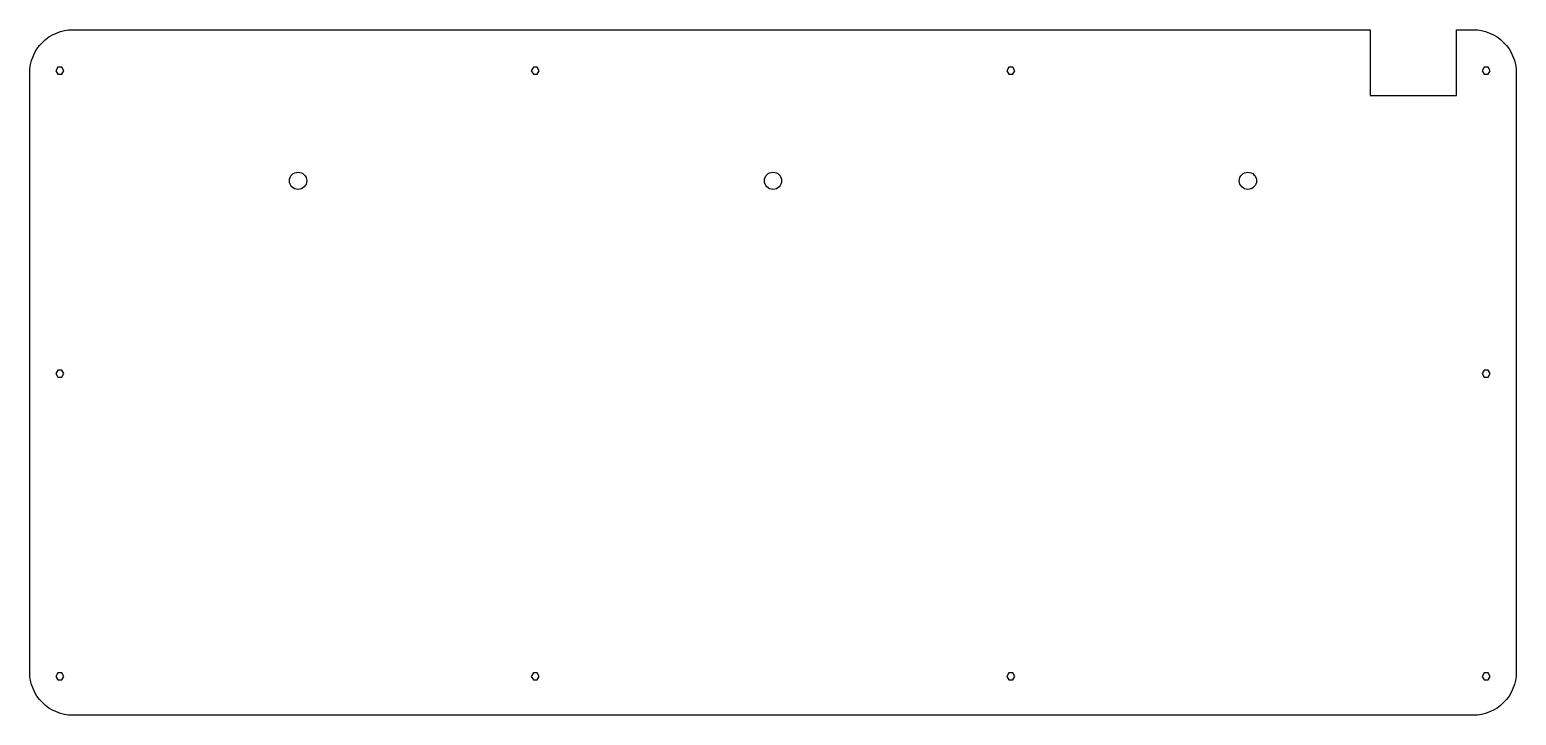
# Model space of a CAD drawing. Header units: millimetres. Extents: x -15 to 329, y -139 to 20.
import ezdxf

# ---------------------------------------------------------------- set-up
doc = ezdxf.new("R2010")
doc.units = ezdxf.units.MM
doc.layers.get('0').update_dxf_attribs({"linetype": 'CONTINUOUS'})

msp = doc.modelspace()

# ---------------------------------------------------------------- linework, layer by layer
msp.add_lwpolyline([(315.49, 4.79), (315.49, 20), (319.32, 20, -0.414214), (329.33, 10), (329.33, -128.82, -0.414214), (319.32, -138.82), (-5, -138.82, -0.414214), (-15, -128.82), (-15, 10, -0.414214), (-5, 20), (295.49, 20), (295.49, 4.79)], format="xyb", close=True)
for points in [[(-8.46, 9.7), (-7.54, 9.7), (-7.08, 10.5), (-7.54, 11.3), (-8.46, 11.3), (-8.92, 10.5)], [(101.65, 9.7), (102.57, 9.7), (103.03, 10.5), (102.57, 11.3), (101.65, 11.3), (101.18, 10.5)], [(211.75, 9.7), (212.68, 9.7), (213.14, 10.5), (212.68, 11.3), (211.75, 11.3), (211.29, 10.5)], [(321.86, 9.7), (322.79, 9.7), (323.25, 10.5), (322.79, 11.3), (321.86, 11.3), (321.4, 10.5)], [(-8.46, -60.46), (-7.54, -60.46), (-7.08, -59.66), (-7.54, -58.86), (-8.46, -58.86), (-8.92, -59.66)], [(321.86, -60.46), (322.79, -60.46), (323.25, -59.66), (322.79, -58.86), (321.86, -58.86), (321.4, -59.66)], [(-7.54, -130.63), (-7.08, -129.82), (-7.54, -129.02), (-8.46, -129.02), (-8.92, -129.82), (-8.46, -130.63)], [(101.65, -130.63), (102.57, -130.63), (103.03, -129.82), (102.57, -129.02), (101.65, -129.02), (101.18, -129.82)], [(211.75, -130.63), (212.68, -130.63), (213.14, -129.82), (212.68, -129.02), (211.75, -129.02), (211.29, -129.82)], [(321.86, -130.63), (322.79, -130.63), (323.25, -129.82), (322.79, -129.02), (321.86, -129.02), (321.4, -129.82)]]:
    msp.add_lwpolyline(points, close=True)
for centre in [(47.16, -15), (157.16, -15), (267.16, -15)]:
    msp.add_circle(centre, 2)

doc.saveas('drawing.dxf')
